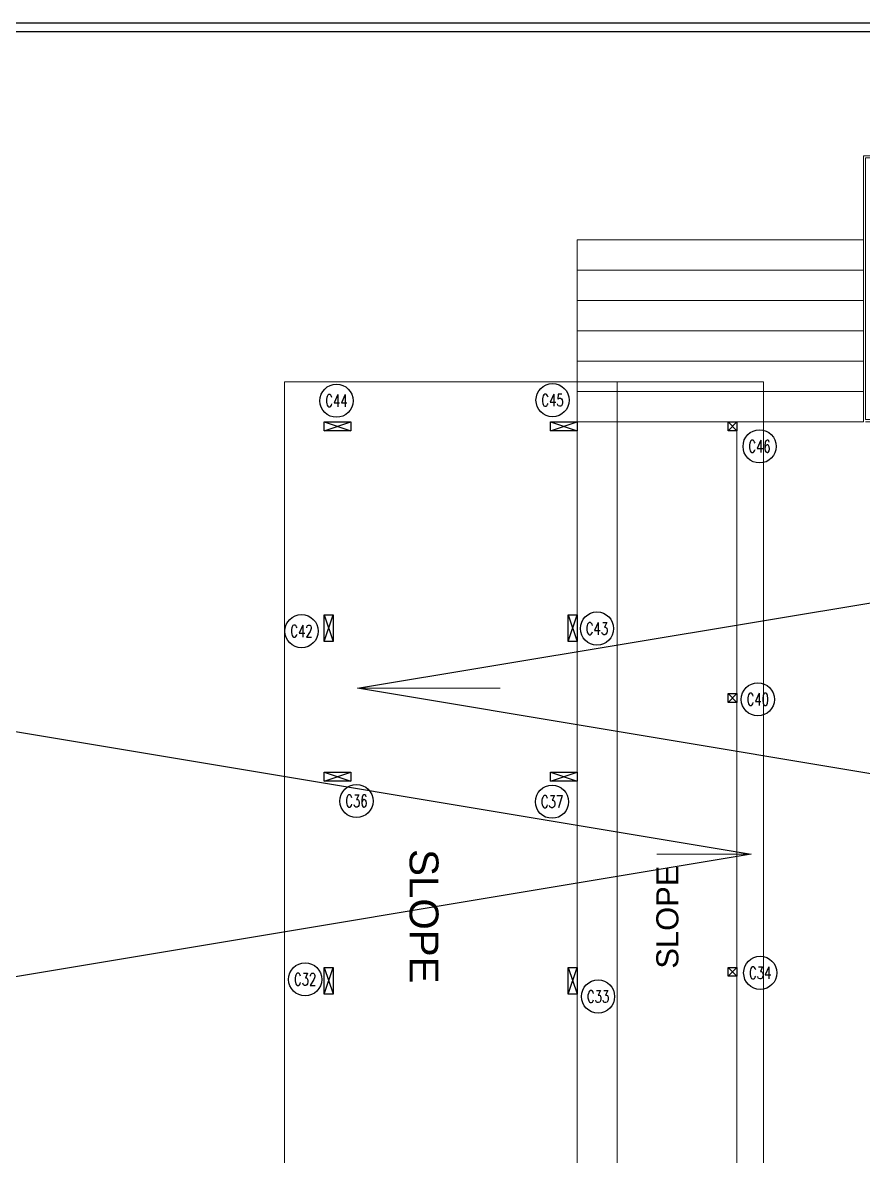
# Model space of a CAD drawing. Header units: inches. Extents: x 16106347 to 16308397, y -515360 to -420631.
# Drawn here: x 16149636 to 16168585, y -446185 to -420631 of the extents above; entities that cross this region are included whole.
import ezdxf
from ezdxf.enums import TextEntityAlignment as Align

# ---------------------------------------------------------------- set-up
doc = ezdxf.new("R2010")
doc.units = ezdxf.units.IN
doc.header["$LTSCALE"] = 1000
doc.header["$MEASUREMENT"] = 0
doc.linetypes.add('DASHED', pattern=[0.75, 0.5, -0.25])
doc.layers.get('0').update_dxf_attribs({"color": 1})
for name, color, linetype in [('00', 252, 'Continuous'), ('FURINTURE', 37, 'Continuous'), ('S-BEAM NO', 3, 'Continuous'), ('S-COLUMN', 1, 'Continuous'), ('S-COLUMN CIRCLE', 9, 'Continuous'), ('S-COLUMN NO', 2, 'Continuous'), ('TEXT', 7, 'Continuous')]:
    doc.layers.add(name, color=color, linetype=linetype)
for name, color, linetype, lineweight in [('Dimension', 18, 'Continuous', 5), ('FLOORING', 251, 'Continuous', 20), ('ROOF', 7, 'Continuous', 15)]:
    doc.layers.add(name, color=color, linetype=linetype, lineweight=lineweight)
doc.styles.add('ROMANS', font='simplex.shx', dxfattribs={"width": 0.7})
doc.styles.get("Standard").update_dxf_attribs({"font": 'arial.ttf'})
doc.dimstyles.get("Standard").update_dxf_attribs({"dimscale": 200, "dimtxt": 2, "dimasz": 1, "dimexe": 1, "dimexo": 1, "dimgap": 1, "dimtad": 0, "dimtoh": 1, "dimdec": 1, "dimlfac": 0.001, "dimzin": 0, "dimdsep": 46, "dimtxsty": 'Standard', "dimblk": 'CLOSEDBLANK', "dimcen": 1, "dimclrd": 256, "dimclre": 256, "dimclrt": 256, "dimadec": 1, "dimazin": 0, "dimtfac": 1, "dimtdec": 1, "dimtix": 1, "dimtofl": 0, "dimtmove": 1, "dimatfit": 0, "dimldrblk": 'CLOSEDBLANK', "dimfxl": 0, "dimtolj": 1, "dimtzin": 0, "dimlwd": -1, "dimlwe": -1, "dimarcsym": 0})

# ---------------------------------------------------------------- blocks, each defined once
blk = doc.blocks.new('_ClosedBlank')
at = {"color": 0, "linetype": 'ByBlock', "lineweight": -2}
for p, q in [((-1, 0.16667), (0, 0)), ((-1, 0.16667), (-1, -0.16667)), ((0, 0), (-1, -0.16667))]:
    blk.add_line(p, q, dxfattribs=at)
blk = doc.blocks.new('GAZEBO')
at = {"layer": 'Dimension', "linetype": 'DASHED', "ltscale": 0.5, "elevation": 0}
for points in [[(356983.9, -12598.6), (357235.9, -12598.6), (357235.9, -12838.6), (356983.9, -12838.6)], [(356985.9, -12600.6), (357233.9, -12600.6), (357233.9, -12836.6), (356985.9, -12836.6)], [(357001.8, -12600.6), (357003.8, -12600.6), (357003.8, -12836.6), (357001.8, -12836.6)], [(357019.6, -12600.6), (357021.6, -12600.6), (357021.6, -12836.6), (357019.6, -12836.6)], [(357037.5, -12600.6), (357039.5, -12600.6), (357039.5, -12836.6), (357037.5, -12836.6)], [(357055.3, -12600.6), (357057.3, -12600.6), (357057.3, -12836.6), (357055.3, -12836.6)], [(357073.2, -12600.6), (357075.2, -12600.6), (357075.2, -12836.6), (357073.2, -12836.6)], [(357091, -12600.6), (357093, -12600.6), (357093, -12836.6), (357091, -12836.6)], [(357108.9, -12600.6), (357110.9, -12600.6), (357110.9, -12836.6), (357108.9, -12836.6)], [(357126.8, -12600.6), (357128.8, -12600.6), (357128.8, -12836.6), (357126.8, -12836.6)], [(357144.6, -12600.6), (357146.6, -12600.6), (357146.6, -12836.6), (357144.6, -12836.6)], [(357162.5, -12600.6), (357164.5, -12600.6), (357164.5, -12836.6), (357162.5, -12836.6)], [(357180.3, -12600.6), (357182.3, -12600.6), (357182.3, -12836.6), (357180.3, -12836.6)], [(357198.2, -12600.6), (357200.2, -12600.6), (357200.2, -12836.6), (357198.2, -12836.6)], [(357216, -12600.6), (357218, -12600.6), (357218, -12836.6), (357216, -12836.6)]]:
    blk.add_lwpolyline(points, close=True, dxfattribs=at)
blk = doc.blocks.new('zw$8369')
at = {"layer": 'FLOORING', "color": 251, "elevation": 0}
blk.add_lwpolyline([(-1315.6, 2114.9), (-1201.6, 2114.9), (-1201.6, 2354.9), (-949.6, 2354.9), (-949.6, 2114.9), (-835.6, 2114.9), (-835.6, 1771), (-835.6, 1379.1), (-1315.6, 1379.1), (-1315.6, 2114.9)], dxfattribs=at)
for points in [[(-1459.6, 2279), (-1201.6, 2279), (-1201.6, 2251.7), (-1459.6, 2251.7)], [(-1459.6, 2251.7), (-1201.6, 2251.7), (-1201.6, 2224.3), (-1459.6, 2224.3)], [(-1459.6, 2224.3), (-1201.6, 2224.3), (-1201.6, 2197), (-1459.6, 2197)], [(-1459.6, 2197), (-1201.6, 2197), (-1201.6, 2169.6), (-1459.6, 2169.6)], [(-1459.6, 2169.6), (-1201.6, 2169.6), (-1201.6, 2142.3), (-1459.6, 2142.3)], [(-1459.6, 2142.3), (-1201.6, 2142.3), (-1201.6, 2114.9), (-1459.6, 2114.9)]]:
    blk.add_lwpolyline(points, close=True, dxfattribs=at)
at = {"layer": 'ROOF', "color": 251, "elevation": 0}
for points in [[(-1723.6, 2150.9), (-1723.6, 808.1), (-427.6, 808.1), (-427.6, 808.1), (-427.6, 2150.9), (-727.6, 2150.9), (-727.6, 1271.1), (-1423.6, 1271.1), (-1423.6, 2150.9)], [(-1459.6, 1235.1), (-1459.6, 2150.9), (-1291.6, 2150.9), (-1291.6, 1403.1), (-859.6, 1403.1), (-859.6, 2150.8), (-691.6, 2150.8), (-691.6, 1235.1), (-691.6, 1235.1), (-1459.6, 1235.1), (-1459.6, 1235.1)]]:
    blk.add_lwpolyline(points, close=True, dxfattribs=at)
at = {"layer": 'FURINTURE', "color": 251}
blk.add_blockref('GAZEBO', (-358185.5, 14953.5, 0), dxfattribs=at)
at = {"layer": 'TEXT', "color": 251, "ltscale": 1.5, "attachment_point": 1}
for insert, char_height, width, rotation in [((-1584.7, 1729.7, 0), 26.023, 122.372, 270), ((-1388.3, 1621.9, 0), 19.945, 93.789, 90)]:
    blk.add_mtext('{\\fArial|b0|i0|c0|p34;\\W7.63149; }SLOPE', dxfattribs=dict(at, insert=insert, char_height=char_height, width=width, rotation=rotation))
at = {"layer": 'Dimension', "color": 251, "ltscale": 1.5}
for points in [[(-1657.8, 1874.7, 0), (-1529.1, 1874.7, 0)], [(-1302.8, 1725.1, 0), (-1387.9, 1725.1, 0)]]:
    blk.add_leader(points, dimstyle='Standard', override={"dimasz": 36, "dimexe": 0.5, "dimexo": 0.5, "dimgap": 0.25, "dimtad": 0, "dimdec": 2, "dimcen": 2, "dimclrd": 7, "dimclrt": 20, "dimaunit": 4, "dimtm": 1e-09, "dimtdec": 2, "dimtmove": 1, "dimlwe": 65534, "dimarcsym": 1}, dxfattribs=at)

msp = doc.modelspace()

# ---------------------------------------------------------------- linework, layer by layer
at = {"layer": 'S-BEAM NO', "elevation": 0}
for points in [[(16106347, -420631), (16194016, -420631), (16194016, -515360), (16106347, -515360)], [(16106543, -420827), (16193820, -420827), (16193820, -515164), (16106543, -515164)]]:
    msp.add_lwpolyline(points, close=True, dxfattribs=at)
at = {"layer": 'S-COLUMN', "color": 5, "linetype": 'Continuous'}
for p, q in [((16156435, -429629, 0), (16157035, -429829, 0)), ((16156435, -429829, 0), (16157037, -429629, 0)), ((16161535, -429629, 0), (16162135, -429829, 0)), ((16161535, -429829, 0), (16162137, -429629, 0)), ((16165535, -429629, 0), (16165735, -429830, 0)), ((16165535, -429830, 0), (16165735, -429629, 0)), ((16156435, -433982, 0), (16156635, -434581, 0)), ((16156435, -434582, 0), (16156635, -433982, 0)), ((16161935, -433982, 0), (16162135, -434580, 0)), ((16161935, -434582, 0), (16162135, -433982, 0)), ((16165535, -435752, 0), (16165735, -435953, 0)), ((16165535, -435953, 0), (16165735, -435752, 0)), ((16156435, -437526, 0), (16157035, -437726, 0)), ((16156435, -437726, 0), (16157037, -437526, 0)), ((16161535, -437525, 0), (16162135, -437725, 0)), ((16161535, -437725, 0), (16162137, -437525, 0)), ((16156434, -441926, 0), (16156634, -442525, 0)), ((16156434, -442526, 0), (16156634, -441927, 0)), ((16161935, -441926, 0), (16162135, -442525, 0)), ((16161935, -442526, 0), (16162135, -441926, 0)), ((16165535, -441926, 0), (16165735, -442127, 0)), ((16165535, -442127, 0), (16165735, -441926, 0))]:
    msp.add_line(p, q, dxfattribs=at)
at = {"layer": 'S-COLUMN', "ltscale": 5, "elevation": 0}
for points in [[(16157035, -429629), (16157035, -429829), (16156435, -429829), (16156435, -429629)], [(16162135, -429629), (16162135, -429829), (16161535, -429829), (16161535, -429629)], [(16165535, -429629), (16165735, -429629), (16165735, -429830), (16165535, -429830)], [(16156635, -434581), (16156435, -434581), (16156435, -433981), (16156635, -433981)], [(16162135, -434580), (16161935, -434580), (16161935, -433980), (16162135, -433980)], [(16165535, -435752), (16165735, -435752), (16165735, -435953), (16165535, -435953)], [(16157035, -437525), (16157035, -437725), (16156435, -437725), (16156435, -437525)], [(16162135, -437525), (16162135, -437725), (16161535, -437725), (16161535, -437525)], [(16156634, -442526), (16156434, -442526), (16156434, -441926), (16156634, -441926)], [(16162135, -442526), (16161935, -442526), (16161935, -441926), (16162135, -441926)], [(16165535, -441926), (16165735, -441926), (16165735, -442127), (16165535, -442127)]]:
    msp.add_lwpolyline(points, close=True, dxfattribs=at)
at = {"layer": 'S-COLUMN CIRCLE'}
for centre in [(16156710, -429153, 0), (16161581, -429141, 0), (16166247, -430182, 0), (16155923, -434346, 0), (16162582, -434289, 0), (16166207, -435884, 0), (16157160, -438176, 0), (16161568, -438192, 0), (16156004, -442196, 0), (16166262, -442050, 0), (16162606, -442583, 0)]:
    msp.add_circle(centre, 374, dxfattribs=at)

# ---------------------------------------------------------------- block references
at = {"layer": '00', "color": 1, "linetype": 'Continuous', "xscale": 25, "yscale": 25, "zscale": 25}
msp.add_blockref('zw$8369', (16198626, -482502, 0), dxfattribs=at)

# ---------------------------------------------------------------- texts
at = {"layer": 'S-COLUMN NO', "style": 'ROMANS', "width": 0.7}
for s, p in [('C44', (16156710, -429153, 0)), ('C45', (16161581, -429141, 0)), ('C46', (16166247, -430182, 0)), ('C43', (16162582, -434289, 0)), ('C42', (16155923, -434346, 0)), ('C40', (16166207, -435884, 0)), ('C36', (16157160, -438176, 0)), ('C37', (16161568, -438192, 0)), ('C32', (16156004, -442196, 0)), ('C34', (16166262, -442050, 0)), ('C33', (16162606, -442583, 0))]:
    msp.add_text(s, height=275, dxfattribs=at).set_placement(p, align=Align.MIDDLE)

doc.saveas('drawing.dxf')
